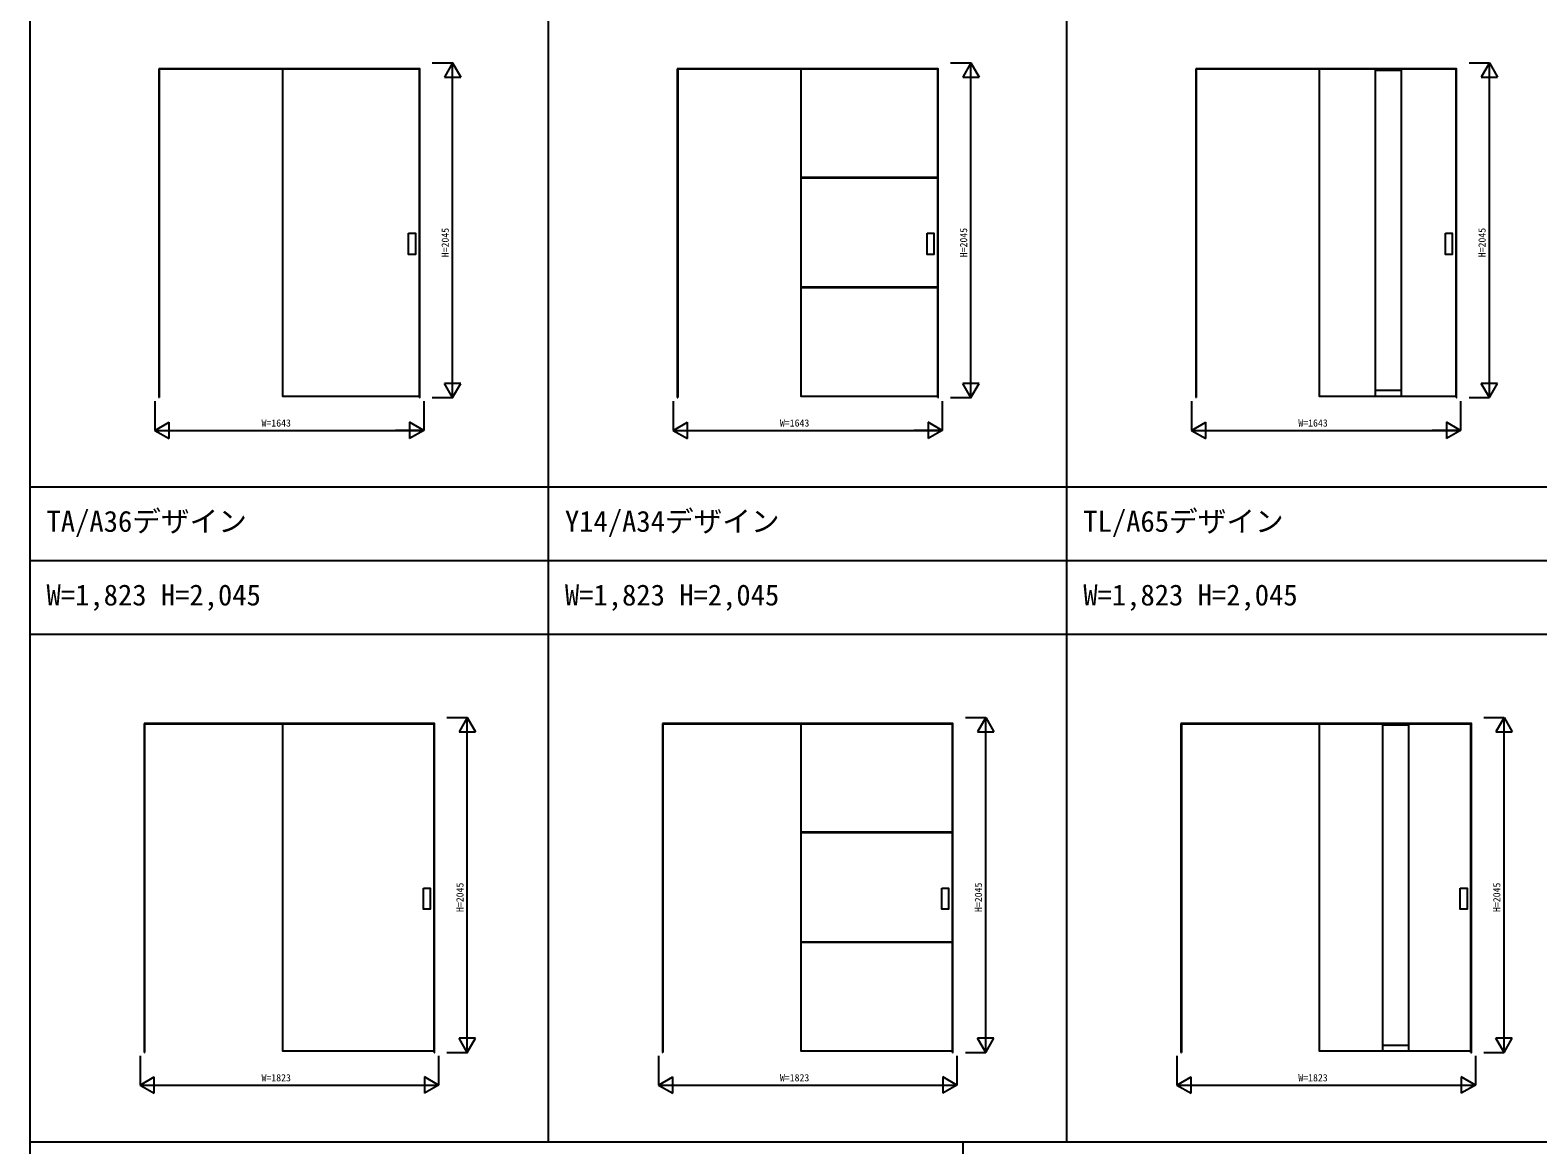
# Model space of a CAD drawing. Units: millimetres, scale not verified. Extents: x -14341 to 14340, y -10000 to 10000.
# Drawn here: x -14341 to -5131, y -6519 to 291 of the extents above; entities that cross this region are included whole.
import ezdxf
from ezdxf.enums import TextEntityAlignment as Align

# ---------------------------------------------------------------- set-up
doc = ezdxf.new("R2010")
doc.units = ezdxf.units.MM
doc.header["$LTSCALE"] = 50
for name, color, linetype in [('0-0_0', 7, 'Continuous'), ('0-1_YKK_A1', 4, 'Continuous'), ('0-4_YKK_F1', 7, 'Continuous'), ('0-5_YKK_N1', 2, 'Continuous')]:
    doc.layers.add(name, color=color, linetype=linetype)
doc.styles.add('ＭＳ ゴシック', font='')
doc.styles.get('ＭＳ ゴシック').set_extended_font_data('MS Gothic')

msp = doc.modelspace()

# ---------------------------------------------------------------- linework, layer by layer
at = {"layer": '0-1_YKK_A1'}
for p, q in [((-13554.35, 54.25), (-13554.35, -1954.25)), ((-13551.85, 54.25), (-13551.85, -1954.25)), ((-11962.85, 51.75), (-13551.85, 51.75)), ((-11962.85, -1954.25), (-11962.85, 54.25)), ((-10387.85, 54.25), (-10387.85, -1954.25)), ((-10385.35, 54.25), (-10385.35, -1954.25)), ((-8796.35, 51.75), (-10385.35, 51.75)), ((-8796.35, -1954.25), (-8796.35, 54.25)), ((-7221.35, 54.25), (-7221.35, -1954.25)), ((-7218.85, 54.25), (-7218.85, -1954.25)), ((-5629.85, 51.75), (-7218.85, 51.75)), ((-6125.85, 51.75), (-6125.85, -1945.25)), ((-6125.85, 46.75), (-5965.85, 46.75)), ((-5965.85, 51.75), (-5965.85, -1945.25)), ((-5629.85, -1954.25), (-5629.85, 54.25)), ((-9633.35, -607.55), (-8796.35, -607.55)), ((-9633.35, -610.55), (-8796.35, -610.55)), ((-9633.35, -1277.95), (-8796.35, -1277.95)), ((-9633.35, -1280.95), (-8796.35, -1280.95)), ((-6125.85, -1909.25), (-5965.85, -1909.25)), ((-13554.35, -1954.25), (-13551.85, -1954.25)), ((-10387.85, -1954.25), (-10385.35, -1954.25)), ((-7221.35, -1954.25), (-7218.85, -1954.25)), ((-13644.35, -3945.75), (-13644.35, -5954.25)), ((-13641.85, -3945.75), (-13641.85, -5954.25)), ((-11872.85, -3948.25), (-13641.85, -3948.25)), ((-11872.85, -5954.25), (-11872.85, -3945.75)), ((-10477.85, -3945.75), (-10477.85, -5954.25)), ((-10475.35, -3945.75), (-10475.35, -5954.25)), ((-8706.35, -3948.25), (-10475.35, -3948.25)), ((-8706.35, -5954.25), (-8706.35, -3945.75)), ((-7311.35, -3945.75), (-7311.35, -5954.25)), ((-7308.85, -3945.75), (-7308.85, -5954.25)), ((-5539.85, -3948.25), (-7308.85, -3948.25)), ((-6080.85, -3948.25), (-6080.85, -5945.25)), ((-6080.85, -3953.25), (-5920.85, -3953.25)), ((-5920.85, -3948.25), (-5920.85, -5945.25)), ((-5539.85, -5954.25), (-5539.85, -3945.75)), ((-9633.35, -4607.55), (-8706.35, -4607.55)), ((-9633.35, -4610.55), (-8706.35, -4610.55)), ((-9633.35, -5277.95), (-8706.35, -5277.95)), ((-9633.35, -5280.95), (-8706.35, -5280.95)), ((-13644.35, -5954.25), (-13641.85, -5954.25)), ((-10477.85, -5954.25), (-10475.35, -5954.25)), ((-7311.35, -5954.25), (-7308.85, -5954.25)), ((-6080.85, -5909.25), (-5920.85, -5909.25))]:
    msp.add_line(p, q, dxfattribs=at)
for points in [[(-11962.85, -1954.25), (-11960.35, -1954.25), (-11960.35, 54.25), (-13554.35, 54.25)], [(-12799.85, 51.75), (-12799.85, -1945.25), (-11962.85, -1945.25)], [(-8796.35, -1954.25), (-8793.85, -1954.25), (-8793.85, 54.25), (-10387.85, 54.25)], [(-9633.35, 51.75), (-9633.35, -1945.25), (-8796.35, -1945.25)], [(-5629.85, -1954.25), (-5627.35, -1954.25), (-5627.35, 54.25), (-7221.35, 54.25)], [(-6466.85, 51.75), (-6466.85, -1945.25), (-5629.85, -1945.25)], [(-11872.85, -5954.25), (-11870.35, -5954.25), (-11870.35, -3945.75), (-13644.35, -3945.75)], [(-12799.85, -3948.25), (-12799.85, -5945.25), (-11872.85, -5945.25)], [(-8706.35, -5954.25), (-8703.85, -5954.25), (-8703.85, -3945.75), (-10477.85, -3945.75)], [(-9633.35, -3948.25), (-9633.35, -5945.25), (-8706.35, -5945.25)], [(-5539.85, -5954.25), (-5537.35, -5954.25), (-5537.35, -3945.75), (-7311.35, -3945.75)], [(-6466.85, -3948.25), (-6466.85, -5945.25), (-5539.85, -5945.25)]]:
    msp.add_lwpolyline(points, dxfattribs=at)
for points in [[(-12028.85, -950.25), (-11986.85, -950.25), (-11986.85, -1080.25), (-12028.85, -1080.25)], [(-8862.35, -950.25), (-8820.35, -950.25), (-8820.35, -1080.25), (-8862.35, -1080.25)], [(-5695.85, -950.25), (-5653.85, -950.25), (-5653.85, -1080.25), (-5695.85, -1080.25)], [(-11938.85, -4950.25), (-11896.85, -4950.25), (-11896.85, -5080.25), (-11938.85, -5080.25)], [(-8772.35, -4950.25), (-8730.35, -4950.25), (-8730.35, -5080.25), (-8772.35, -5080.25)], [(-5605.85, -4950.25), (-5563.85, -4950.25), (-5563.85, -5080.25), (-5605.85, -5080.25)]]:
    msp.add_lwpolyline(points, close=True, dxfattribs=at)
at = {"layer": '0-4_YKK_F1'}
for p, q in [((-14340.6, -10000), (-14340.6, 10000)), ((-11174.1, -6500), (-11174.1, 9500)), ((-8007.6, -6500), (-8007.6, 9500)), ((-14340.6, -2500), (14159.4, -2500)), ((-14340.6, -2950), (14159.4, -2950)), ((-14340.6, -3400), (14159.4, -3400)), ((-14340.6, -6500), (14159.4, -6500)), ((-8640.6, -10000), (-8640.6, -6500))]:
    msp.add_line(p, q, dxfattribs=at)
at = {"layer": '0-5_YKK_N1'}
for p, q in [((-11884.73, 90.75), (-11759.1, 90.75)), ((-11760.35, 90.75), (-11810.35, 4.15)), ((-11810.35, 4.15), (-11710.35, 4.15)), ((-11760.35, -1954.25), (-11760.35, 90.75)), ((-11760.35, 90.75), (-11710.35, 4.15)), ((-8718.23, 90.75), (-8592.6, 90.75)), ((-8593.85, 90.75), (-8643.85, 4.15)), ((-8643.85, 4.15), (-8543.85, 4.15)), ((-8593.85, -1954.25), (-8593.85, 90.75)), ((-8593.85, 90.75), (-8543.85, 4.15)), ((-5551.73, 90.75), (-5426.1, 90.75)), ((-5427.35, 90.75), (-5477.35, 4.15)), ((-5477.35, 4.15), (-5377.35, 4.15)), ((-5427.35, -1954.25), (-5427.35, 90.75)), ((-5427.35, 90.75), (-5377.35, 4.15)), ((-11760.35, -1954.25), (-11810.35, -1867.65)), ((-11710.35, -1867.65), (-11810.35, -1867.65)), ((-11760.35, -1954.25), (-11710.35, -1867.65)), ((-8593.85, -1954.25), (-8643.85, -1867.65)), ((-8543.85, -1867.65), (-8643.85, -1867.65)), ((-8593.85, -1954.25), (-8543.85, -1867.65)), ((-5427.35, -1954.25), (-5477.35, -1867.65)), ((-5377.35, -1867.65), (-5477.35, -1867.65)), ((-5427.35, -1954.25), (-5377.35, -1867.65)), ((-13578.85, -1974.87), (-13578.85, -2155.5)), ((-11935.85, -1974.87), (-11935.85, -2155.5)), ((-11884.73, -1954.25), (-11759.1, -1954.25)), ((-10412.35, -1974.87), (-10412.35, -2155.5)), ((-8769.35, -1974.87), (-8769.35, -2155.5)), ((-8718.23, -1954.25), (-8592.6, -1954.25)), ((-7245.85, -1974.87), (-7245.85, -2155.5)), ((-5602.85, -1974.87), (-5602.85, -2155.5)), ((-5551.73, -1954.25), (-5426.1, -1954.25)), ((-13578.85, -2154.25), (-13492.25, -2104.25)), ((-13492.25, -2204.25), (-13492.25, -2104.25)), ((-11935.85, -2154.25), (-12022.45, -2104.25)), ((-12022.45, -2104.25), (-12022.45, -2204.25)), ((-10412.35, -2154.25), (-10325.75, -2104.25)), ((-10325.75, -2204.25), (-10325.75, -2104.25)), ((-8769.35, -2154.25), (-8855.95, -2104.25)), ((-8855.95, -2104.25), (-8855.95, -2204.25)), ((-7245.85, -2154.25), (-7159.25, -2104.25)), ((-7159.25, -2204.25), (-7159.25, -2104.25)), ((-5602.85, -2154.25), (-5689.45, -2104.25)), ((-5689.45, -2104.25), (-5689.45, -2204.25)), ((-13578.85, -2154.25), (-11935.85, -2154.25)), ((-13578.85, -2154.25), (-13492.25, -2204.25)), ((-13578.85, -2154.25), (-13405.64, -2154.25)), ((-11935.85, -2154.25), (-12109.06, -2154.25)), ((-11935.85, -2154.25), (-12022.45, -2204.25)), ((-10412.35, -2154.25), (-8769.35, -2154.25)), ((-10412.35, -2154.25), (-10325.75, -2204.25)), ((-10412.35, -2154.25), (-10239.14, -2154.25)), ((-8769.35, -2154.25), (-8942.56, -2154.25)), ((-8769.35, -2154.25), (-8855.95, -2204.25)), ((-7245.85, -2154.25), (-5602.85, -2154.25)), ((-7245.85, -2154.25), (-7159.25, -2204.25)), ((-7245.85, -2154.25), (-7072.64, -2154.25)), ((-5602.85, -2154.25), (-5776.06, -2154.25)), ((-5602.85, -2154.25), (-5689.45, -2204.25)), ((-11794.73, -3909.25), (-11669.1, -3909.25)), ((-11670.35, -3909.25), (-11720.35, -3995.85)), ((-11670.35, -5954.25), (-11670.35, -3909.25)), ((-11670.35, -3909.25), (-11620.35, -3995.85)), ((-8628.23, -3909.25), (-8502.6, -3909.25)), ((-8503.85, -3909.25), (-8553.85, -3995.85)), ((-8503.85, -5954.25), (-8503.85, -3909.25)), ((-8503.85, -3909.25), (-8453.85, -3995.85)), ((-5461.73, -3909.25), (-5336.1, -3909.25)), ((-5337.35, -3909.25), (-5387.35, -3995.85)), ((-5337.35, -5954.25), (-5337.35, -3909.25)), ((-5337.35, -3909.25), (-5287.35, -3995.85)), ((-11720.35, -3995.85), (-11620.35, -3995.85)), ((-8553.85, -3995.85), (-8453.85, -3995.85)), ((-5387.35, -3995.85), (-5287.35, -3995.85)), ((-11670.35, -5954.25), (-11720.35, -5867.65)), ((-11620.35, -5867.65), (-11720.35, -5867.65)), ((-11670.35, -5954.25), (-11620.35, -5867.65)), ((-8503.85, -5954.25), (-8553.85, -5867.65)), ((-8453.85, -5867.65), (-8553.85, -5867.65)), ((-8503.85, -5954.25), (-8453.85, -5867.65)), ((-5337.35, -5954.25), (-5387.35, -5867.65)), ((-5287.35, -5867.65), (-5387.35, -5867.65)), ((-5337.35, -5954.25), (-5287.35, -5867.65)), ((-13668.85, -5974.87), (-13668.85, -6155.5)), ((-11845.85, -5974.87), (-11845.85, -6155.5)), ((-11794.73, -5954.25), (-11669.1, -5954.25)), ((-10502.35, -5974.87), (-10502.35, -6155.5)), ((-8679.35, -5974.87), (-8679.35, -6155.5)), ((-8628.23, -5954.25), (-8502.6, -5954.25)), ((-7335.85, -5974.87), (-7335.85, -6155.5)), ((-5512.85, -5974.87), (-5512.85, -6155.5)), ((-5461.73, -5954.25), (-5336.1, -5954.25)), ((-13668.85, -6154.25), (-13582.25, -6104.25)), ((-13668.85, -6154.25), (-11845.85, -6154.25)), ((-13668.85, -6154.25), (-13582.25, -6204.25)), ((-13582.25, -6204.25), (-13582.25, -6104.25)), ((-11845.85, -6154.25), (-11932.45, -6104.25)), ((-11932.45, -6104.25), (-11932.45, -6204.25)), ((-11845.85, -6154.25), (-11932.45, -6204.25)), ((-10502.35, -6154.25), (-10415.75, -6104.25)), ((-10502.35, -6154.25), (-8679.35, -6154.25)), ((-10502.35, -6154.25), (-10415.75, -6204.25)), ((-10415.75, -6204.25), (-10415.75, -6104.25)), ((-8679.35, -6154.25), (-8765.95, -6104.25)), ((-8765.95, -6104.25), (-8765.95, -6204.25)), ((-8679.35, -6154.25), (-8765.95, -6204.25)), ((-7335.85, -6154.25), (-7249.25, -6104.25)), ((-7335.85, -6154.25), (-5512.85, -6154.25)), ((-7335.85, -6154.25), (-7249.25, -6204.25)), ((-7249.25, -6204.25), (-7249.25, -6104.25)), ((-5512.85, -6154.25), (-5599.45, -6104.25)), ((-5599.45, -6104.25), (-5599.45, -6204.25)), ((-5512.85, -6154.25), (-5599.45, -6204.25))]:
    msp.add_line(p, q, dxfattribs=at)

# ---------------------------------------------------------------- texts
at = {"layer": '0-0_0', "style": 'ＭＳ ゴシック'}
for s, p in [('TA/A36デザイン', (-14240.6, -2812.5)), ('Y14/A34デザイン', (-11074.1, -2812.5)), ('TL/A65デザイン', (-7907.6, -2812.5)), ('W=1,823 H=2,045', (-14240.6, -3262.5)), ('W=1,823 H=2,045', (-11074.1, -3262.5)), ('W=1,823 H=2,045', (-7907.6, -3262.5))]:
    msp.add_text(s, height=128.3, dxfattribs=at).set_placement(p, align=Align.BOTTOM_LEFT)
at = {"layer": '0-5_YKK_N1', "style": 'ＭＳ ゴシック'}
for p in [(-11770.35, -1096.75), (-8603.85, -1096.75), (-5437.35, -1096.75), (-11680.35, -5096.75), (-8513.85, -5096.75), (-5347.35, -5096.75)]:
    msp.add_text('H=2045', height=43.99, rotation=90, dxfattribs=at).set_placement(p, align=Align.BOTTOM_LEFT)
for s, p in [('W=1643', (-12927.35, -2144.25)), ('W=1643', (-9760.85, -2144.25)), ('W=1643', (-6594.35, -2144.25)), ('W=1823', (-12927.35, -6144.25)), ('W=1823', (-9760.85, -6144.25)), ('W=1823', (-6594.35, -6144.25))]:
    msp.add_text(s, height=43.99, dxfattribs=at).set_placement(p, align=Align.BOTTOM_LEFT)

doc.saveas('drawing.dxf')
